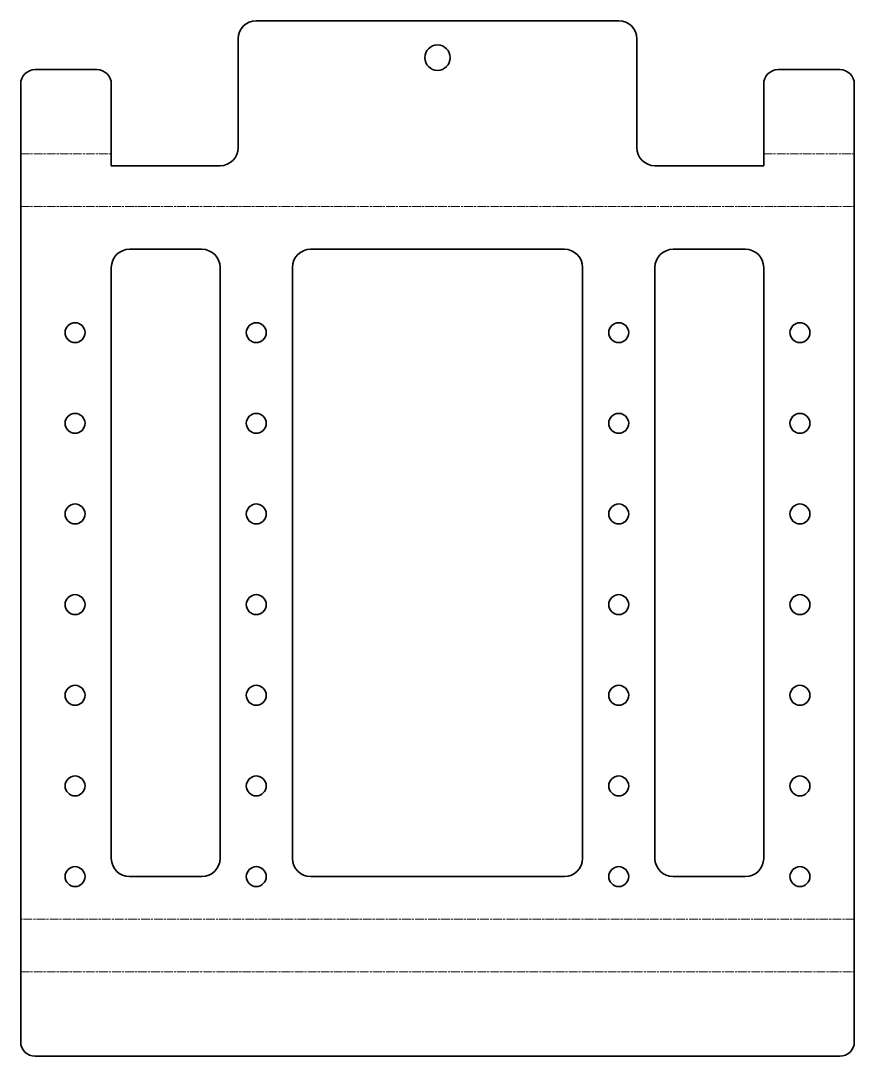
# Model space of a CAD drawing. Header units: inches. Extents: x 0 to 230, y 0 to 286.
import ezdxf

# ---------------------------------------------------------------- set-up
doc = ezdxf.new("R2010")
doc.units = ezdxf.units.IN
doc.header["$MEASUREMENT"] = 0
doc.linetypes.add('Chain', pattern=[13.68, 9.12, -1.14, 2.28, -1.14])
doc.layers.add('SIMUMAK Bend Centerline (ISO)', color=7, linetype='Chain', lineweight=9)
doc.layers.add('SIMUMAK Visible (ISO)', color=7, linetype='Continuous', lineweight=35)

# ---------------------------------------------------------------- blocks, each defined once
blk = doc.blocks.new('SIL-027-CPC-01_Sheet_SIL-027-CPC-01 (Desplegada)')
at = {"layer": 'SIMUMAK Bend Centerline (ISO)', "ltscale": 0.263158}
for p, q in [((-115, 106.05), (-90, 106.05)), ((90, 106.05), (115, 106.05)), ((-115, 91.52), (115, 91.52)), ((115, -105), (-115, -105)), ((-115, -119.52), (115, -119.52))]:
    blk.add_line(p, q, dxfattribs=at)
at = {"layer": 'SIMUMAK Visible (ISO)'}
for p, q in [((50, 142.79), (-50, 142.79)), ((-55, 137.79), (-55, 107.79)), ((55, 107.79), (55, 137.79)), ((-94, 129.31), (-111, 129.31)), ((111, 129.31), (94, 129.31)), ((-115, 125.31), (-115, -138.79)), ((-90, 125.31), (-90, 102.79)), ((90, 125.31), (90, 102.79)), ((115, 125.31), (115, -138.79)), ((-60, 102.79), (-90, 102.79)), ((90, 102.79), (60, 102.79)), ((-85, 79.76), (-65, 79.76)), ((-35, 79.76), (35, 79.76)), ((65, 79.76), (85, 79.76)), ((-90, -88.24), (-90, 74.76)), ((-60, 74.76), (-60, -88.24)), ((-40, -88.24), (-40, 74.76)), ((40, 74.76), (40, -88.24)), ((60, -88.24), (60, 74.76)), ((90, 74.76), (90, -88.24)), ((-65, -93.24), (-85, -93.24)), ((35, -93.24), (-35, -93.24)), ((85, -93.24), (65, -93.24)), ((-111, -142.79), (111, -142.79))]:
    blk.add_line(p, q, dxfattribs=at)
for centre, radius in [((0, 132.59), 3.5), ((-100, 56.76), 2.75), ((-50, 56.76), 2.75), ((50, 56.76), 2.75), ((100, 56.76), 2.75), ((-100, 31.76), 2.75), ((-50, 31.76), 2.75), ((50, 31.76), 2.75), ((100, 31.76), 2.75), ((-100, 6.76), 2.75), ((-50, 6.76), 2.75), ((50, 6.76), 2.75), ((100, 6.76), 2.75), ((-100, -18.24), 2.75), ((-50, -18.24), 2.75), ((50, -18.24), 2.75), ((100, -18.24), 2.75), ((-100, -43.24), 2.75), ((-50, -43.24), 2.75), ((50, -43.24), 2.75), ((100, -43.24), 2.75), ((-100, -68.24), 2.75), ((-50, -68.24), 2.75), ((50, -68.24), 2.75), ((100, -68.24), 2.75), ((-100, -93.24), 2.75), ((-50, -93.24), 2.75), ((50, -93.24), 2.75), ((100, -93.24), 2.75)]:
    blk.add_circle(centre, radius, dxfattribs=at)
at = {"layer": 'SIMUMAK Visible (ISO)', "extrusion": (0, 0, -1)}
for centre, radius, start, end in [((-50, 137.79), 5, 90, 180), ((50, 137.79), 5, 0, 90), ((111, 125.31), 4, 0, 90), ((94, 125.31), 4, 90, 180), ((-94, 125.31), 4, 0, 90), ((-111, 125.31), 4, 90, 180), ((111, -138.79), 4, 270, 0), ((-111, -138.79), 4, 180, 270)]:
    blk.add_arc(centre, radius, start, end, dxfattribs=at)
at = {"layer": 'SIMUMAK Visible (ISO)'}
for centre, start, end in [((-60, 107.79), 270, 360), ((60, 107.79), 180, 270), ((-85, 74.76), 90, 180), ((-65, 74.76), 0, 90), ((-35, 74.76), 90, 180), ((35, 74.76), 0, 90), ((65, 74.76), 90, 180), ((85, 74.76), 0, 90), ((-85, -88.24), 180, 270), ((-65, -88.24), 270, 360), ((-35, -88.24), 180, 270), ((35, -88.24), 270, 0), ((65, -88.24), 180, 270), ((85, -88.24), 270, 0)]:
    blk.add_arc(centre, 5, start, end, dxfattribs=at)

msp = doc.modelspace()

# ---------------------------------------------------------------- block references
msp.add_blockref('SIL-027-CPC-01_Sheet_SIL-027-CPC-01 (Desplegada)', (115, 142.79))

doc.saveas('drawing.dxf')
